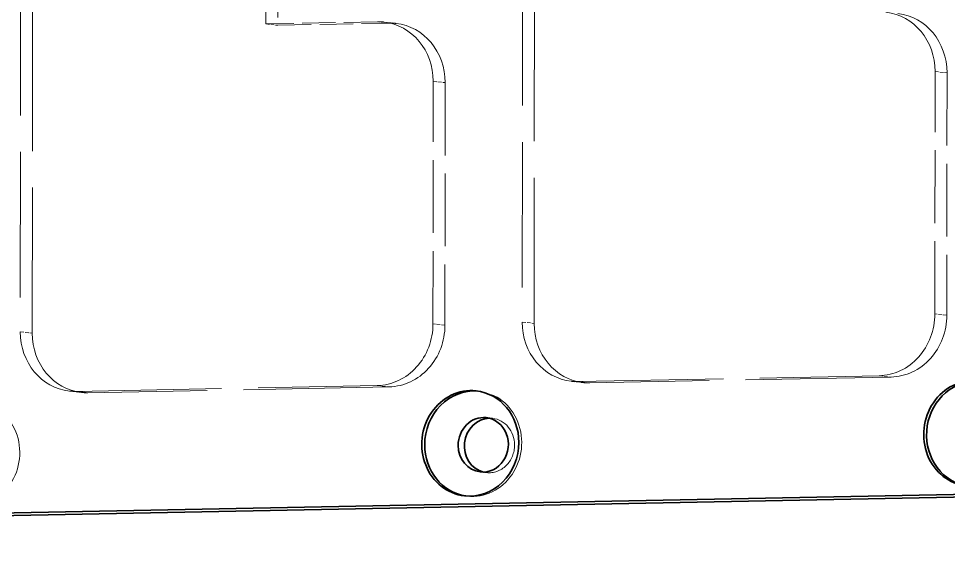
# Model space of a CAD drawing. Header units: millimetres. Extents: x -631 to 3210, y -446 to 2288.
# Drawn here: x 2965 to 3041.6, y 1082.2 to 1125.8 of the extents above; entities that cross this region are included whole.
import ezdxf

# ---------------------------------------------------------------- set-up
doc = ezdxf.new("R2010")
doc.units = ezdxf.units.MM
doc.linetypes.add('DASHED', pattern=[15, 12, -3])
doc.layers.get('0').update_dxf_attribs({"lineweight": 18})

msp = doc.modelspace()

# ---------------------------------------------------------------- linework, layer by layer
at = {"color": 7, "linetype": 'DASHED', "lineweight": 13}
for p, q in [((3006.567, 1250.673), (3006.459, 1100.84)), ((3006.567, 1250.673), (3006.459, 1100.84)), ((3007.445, 1100.731), (3007.553, 1250.564)), ((3007.445, 1100.731), (3007.553, 1250.564)), ((2965.218, 1249.865), (2965.11, 1100.032)), ((2965.218, 1249.865), (2965.11, 1100.032)), ((2966.096, 1099.923), (2966.204, 1249.756)), ((2966.096, 1099.923), (2966.204, 1249.756)), ((2985.343, 1125.399), (2985.374, 1168.052)), ((2985.343, 1125.399), (2985.374, 1168.052)), ((2986.36, 1167.942), (2986.329, 1125.29)), ((2986.36, 1167.942), (2986.329, 1125.29)), ((3011.05, 1095.936), (3035.859, 1096.421)), ((3011.05, 1095.936), (3035.859, 1096.421)), ((3036.845, 1096.312), (3012.036, 1095.826)), ((3036.845, 1096.312), (3012.036, 1095.826)), ((2969.701, 1095.127), (2994.51, 1095.612)), ((2969.701, 1095.127), (2994.51, 1095.612)), ((2995.496, 1095.503), (2970.687, 1095.018)), ((2995.496, 1095.503), (2970.687, 1095.018))]:
    msp.add_line(p, q, dxfattribs=at)
at = {"color": 7, "linetype": 'DASHED', "lineweight": 13, "ltscale": 0.22976}
for p, q in [((2994.531, 1125.579), (2985.343, 1125.399)), ((2994.531, 1125.579), (2985.343, 1125.399)), ((2986.329, 1125.29), (2995.518, 1125.47)), ((2986.329, 1125.29), (2995.518, 1125.47))]:
    msp.add_line(p, q, dxfattribs=at)
at = {"color": 7, "linetype": 'DASHED', "lineweight": 13, "ltscale": 0.024812}
for p, q in [((2985.343, 1125.399), (2986.329, 1125.29)), ((2985.343, 1125.399), (2986.329, 1125.29)), ((2995.518, 1125.47), (2994.531, 1125.579)), ((2995.518, 1125.47), (2994.531, 1125.579)), ((2996.064, 1125.445), (2995.077, 1125.554)), ((2996.064, 1125.445), (2995.077, 1125.554)), ((3040.471, 1121.483), (3041.458, 1121.373)), ((3040.471, 1121.483), (3041.458, 1121.373)), ((2999.122, 1120.674), (3000.109, 1120.565)), ((2999.122, 1120.674), (3000.109, 1120.565)), ((3006.459, 1100.84), (3007.445, 1100.731)), ((3006.459, 1100.84), (3007.445, 1100.731)), ((2965.11, 1100.032), (2966.096, 1099.923)), ((2965.11, 1100.032), (2966.096, 1099.923)), ((3000.094, 1100.587), (2999.108, 1100.697)), ((3000.094, 1100.587), (2999.108, 1100.697)), ((3035.859, 1096.421), (3036.845, 1096.312)), ((3035.859, 1096.421), (3036.845, 1096.312)), ((2994.51, 1095.612), (2995.496, 1095.503)), ((2994.51, 1095.612), (2995.496, 1095.503)), ((3010.503, 1095.96), (3011.49, 1095.851)), ((3010.503, 1095.96), (3011.49, 1095.851)), ((2969.155, 1095.152), (2970.141, 1095.043)), ((2969.155, 1095.152), (2970.141, 1095.043)), ((2970.687, 1095.018), (2969.701, 1095.127)), ((2970.687, 1095.018), (2969.701, 1095.127))]:
    msp.add_line(p, q, dxfattribs=at)
at = {"color": 7, "linetype": 'DASHED', "lineweight": 13, "ltscale": 0.499443}
msp.add_line((3040.457, 1101.505), (3040.471, 1121.483), dxfattribs=at)
msp.add_line((3040.457, 1101.505), (3040.471, 1121.483), dxfattribs=at)
at = {"color": 7, "linetype": 'DASHED', "lineweight": 13, "ltscale": 0.499442}
for p, q in [((2999.108, 1100.697), (2999.122, 1120.674)), ((2999.108, 1100.697), (2999.122, 1120.674)), ((3041.458, 1121.373), (3041.443, 1101.396)), ((3041.458, 1121.373), (3041.443, 1101.396)), ((3000.109, 1120.565), (3000.094, 1100.587)), ((3000.109, 1120.565), (3000.094, 1100.587))]:
    msp.add_line(p, q, dxfattribs=at)
at = {"color": 7, "linetype": 'DASHED', "lineweight": 13, "ltscale": 0.024809}
msp.add_line((3041.443, 1101.396), (3040.457, 1101.505), dxfattribs=at)
msp.add_line((3041.443, 1101.396), (3040.457, 1101.505), dxfattribs=at)
at = {"color": 7, "linetype": 'DASHED', "lineweight": 13, "ltscale": 0.02481}
msp.add_line((3012.036, 1095.826), (3011.05, 1095.936), dxfattribs=at)
msp.add_line((3012.036, 1095.826), (3011.05, 1095.936), dxfattribs=at)
at = {"color": 7, "linetype": 'DASHED', "lineweight": 13, "ltscale": 0.005955}
for p, q in [((3002.899, 1095.142), (3002.663, 1095.169)), ((3002.899, 1095.142), (3002.663, 1095.169)), ((3001.943, 1086.495), (3001.706, 1086.521)), ((3001.943, 1086.495), (3001.706, 1086.521))]:
    msp.add_line(p, q, dxfattribs=at)
at = {"color": 7, "linetype": 'DASHED', "lineweight": 13, "ltscale": 0.012902}
for p, q in [((3004.01, 1092.907), (3003.497, 1092.964)), ((3004.01, 1092.907), (3003.497, 1092.964)), ((3003.515, 1088.434), (3003.002, 1088.491)), ((3003.515, 1088.434), (3003.002, 1088.491))]:
    msp.add_line(p, q, dxfattribs=at)
at = {"color": 7, "lineweight": 35}
for p, q in [((2825.759, 1082.402), (3097.743, 1087.719)), ((2825.759, 1082.402), (3097.743, 1087.719)), ((2825.499, 1082.191), (3101.159, 1087.58)), ((2825.499, 1082.191), (3101.159, 1087.58))]:
    msp.add_line(p, q, dxfattribs=at)
at = {"color": 7, "linetype": 'DASHED', "lineweight": 13}
for centre, start, end in [((3010.967, 1100.152), 263.69221, 271.12326), ((3010.967, 1100.152), 263.69221, 271.12326), ((3011.953, 1100.042), 263.69189, 271.1233), ((3011.953, 1100.042), 263.69189, 271.1233), ((2969.618, 1099.343), 263.69221, 271.12326), ((2969.618, 1099.343), 263.69221, 271.12326), ((2970.604, 1099.234), 263.69189, 271.1233), ((2970.604, 1099.234), 263.69189, 271.1233)]:
    msp.add_arc(centre, 4.217, start, end, dxfattribs=at)
for centre, major_axis, start_param, end_param in [((3035.877, 1121.393), (-0.55, -4.97), 1.689967, 3.141638), ((3035.877, 1121.393), (-0.55, -4.97), 1.689967, 3.141638), ((3036.863, 1121.284), (-0.55, -4.97), 1.689967, 3.141639), ((3036.863, 1121.284), (-0.55, -4.97), 1.689967, 3.141639), ((2994.528, 1120.584), (-0.55, -4.97), 3.141638, 3.260763), ((2994.528, 1120.584), (-0.55, -4.97), 3.141638, 3.260763), ((2994.528, 1120.584), (-0.55, -4.97), 1.689967, 3.141638), ((2994.528, 1120.584), (-0.55, -4.97), 1.689967, 3.141638), ((2995.514, 1120.475), (-0.55, -4.97), 3.141638, 3.260763), ((2995.514, 1120.475), (-0.55, -4.97), 3.141638, 3.260763), ((2995.514, 1120.475), (-0.55, -4.97), 1.689967, 3.141638), ((2995.514, 1120.475), (-0.55, -4.97), 1.689967, 3.141638), ((3035.862, 1101.415), (-0.55, -4.97), 0.11917, 1.689967), ((3035.862, 1101.415), (-0.55, -4.97), 0.11917, 1.689967), ((3011.053, 1100.93), (-0.55, -4.97), 4.831559, 6.28323), ((3011.053, 1100.93), (-0.55, -4.97), 4.831559, 6.28323), ((3012.039, 1100.821), (-0.55, -4.97), 4.831559, 6.283231), ((3012.039, 1100.821), (-0.55, -4.97), 4.831559, 6.283231), ((3036.849, 1101.306), (-0.55, -4.97), 0.11917, 1.689967), ((3036.849, 1101.306), (-0.55, -4.97), 0.11917, 1.689967), ((2969.704, 1100.122), (-0.55, -4.97), 4.831559, 6.28323), ((2969.704, 1100.122), (-0.55, -4.97), 4.831559, 6.28323), ((2994.514, 1100.607), (-0.55, -4.97), 0.11917, 1.689967), ((2994.514, 1100.607), (-0.55, -4.97), 0.11917, 1.689967), ((2995.5, 1100.498), (-0.55, -4.97), 0.11917, 1.689967), ((2995.5, 1100.498), (-0.55, -4.97), 0.11917, 1.689967), ((2970.691, 1100.013), (-0.55, -4.97), 4.831559, 6.283231), ((2970.691, 1100.013), (-0.55, -4.97), 4.831559, 6.283231), ((3002.421, 1090.819), (0.478, 4.324), 3.141567, 6.28316), ((3002.421, 1090.819), (0.478, 4.324), 3.141567, 6.28316), ((3002.421, 1090.819), (0.478, 4.324), 6.28316, 6.313003), ((3002.421, 1090.819), (0.478, 4.324), 6.28316, 6.313003), ((2961.072, 1090.01), (0.478, 4.324), 3.141567, 6.28316), ((2961.072, 1090.01), (0.478, 4.324), 3.141567, 6.28316), ((3003.763, 1090.67), (-0.247, -2.236), 3.141567, 3.266868), ((3003.763, 1090.67), (-0.247, -2.236), 3.141567, 3.266868), ((3003.763, 1090.67), (-0.247, -2.236), 1.689967, 3.141567), ((3003.763, 1090.67), (-0.247, -2.236), 1.689967, 3.141567), ((3003.763, 1090.67), (-0.247, -2.236), 6.28316, 7.973152), ((3003.763, 1090.67), (-0.247, -2.236), 6.28316, 7.973152), ((3003.763, 1090.67), (-0.247, -2.236), 6.158025, 6.28316), ((3003.763, 1090.67), (-0.247, -2.236), 6.158025, 6.28316), ((3002.421, 1090.819), (0.478, 4.324), 3.11176, 3.141567), ((3002.421, 1090.819), (0.478, 4.324), 3.11176, 3.141567)]:
    msp.add_ellipse(centre, major_axis=major_axis, ratio=0.917827, start_param=start_param, end_param=end_param, dxfattribs=at)
at = {"color": 7, "lineweight": 35}
for centre, major_axis, start_param, end_param in [((3043.533, 1091.653), (-0.478, -4.324), 3.141567, 6.28316), ((3043.533, 1091.653), (-0.478, -4.324), 3.141567, 6.28316), ((3002.184, 1090.845), (-0.478, -4.324), 3.141567, 6.28316), ((3002.184, 1090.845), (-0.478, -4.324), 3.141567, 6.28316), ((3043.77, 1091.627), (0.478, 4.324), 0.11917, 3.11176), ((3043.77, 1091.627), (0.478, 4.324), 0.11917, 3.11176), ((3002.421, 1090.819), (0.478, 4.324), 0.029818, 1.689967), ((3002.421, 1090.819), (0.478, 4.324), 0.029818, 1.689967), ((3002.184, 1090.845), (-0.478, -4.324), 1.689967, 3.141567), ((3002.184, 1090.845), (-0.478, -4.324), 1.689967, 3.141567), ((3003.25, 1090.727), (0.247, 2.236), 6.28316, 7.973152), ((3003.25, 1090.727), (0.247, 2.236), 6.28316, 7.973152), ((3003.763, 1090.67), (-0.247, -2.236), 3.266868, 6.158025), ((3003.763, 1090.67), (-0.247, -2.236), 3.266868, 6.158025), ((3003.25, 1090.727), (0.247, 2.236), 3.141567, 6.28316), ((3003.25, 1090.727), (0.247, 2.236), 3.141567, 6.28316), ((3002.184, 1090.845), (-0.478, -4.324), 6.28316, 7.973152), ((3002.184, 1090.845), (-0.478, -4.324), 6.28316, 7.973152), ((3002.421, 1090.819), (0.478, 4.324), 1.689967, 3.11176), ((3002.421, 1090.819), (0.478, 4.324), 1.689967, 3.11176), ((3003.25, 1090.727), (0.247, 2.236), 1.689967, 3.141567), ((3003.25, 1090.727), (0.247, 2.236), 1.689967, 3.141567)]:
    msp.add_ellipse(centre, major_axis=major_axis, ratio=0.917827, start_param=start_param, end_param=end_param, dxfattribs=at)

doc.saveas('drawing.dxf')
